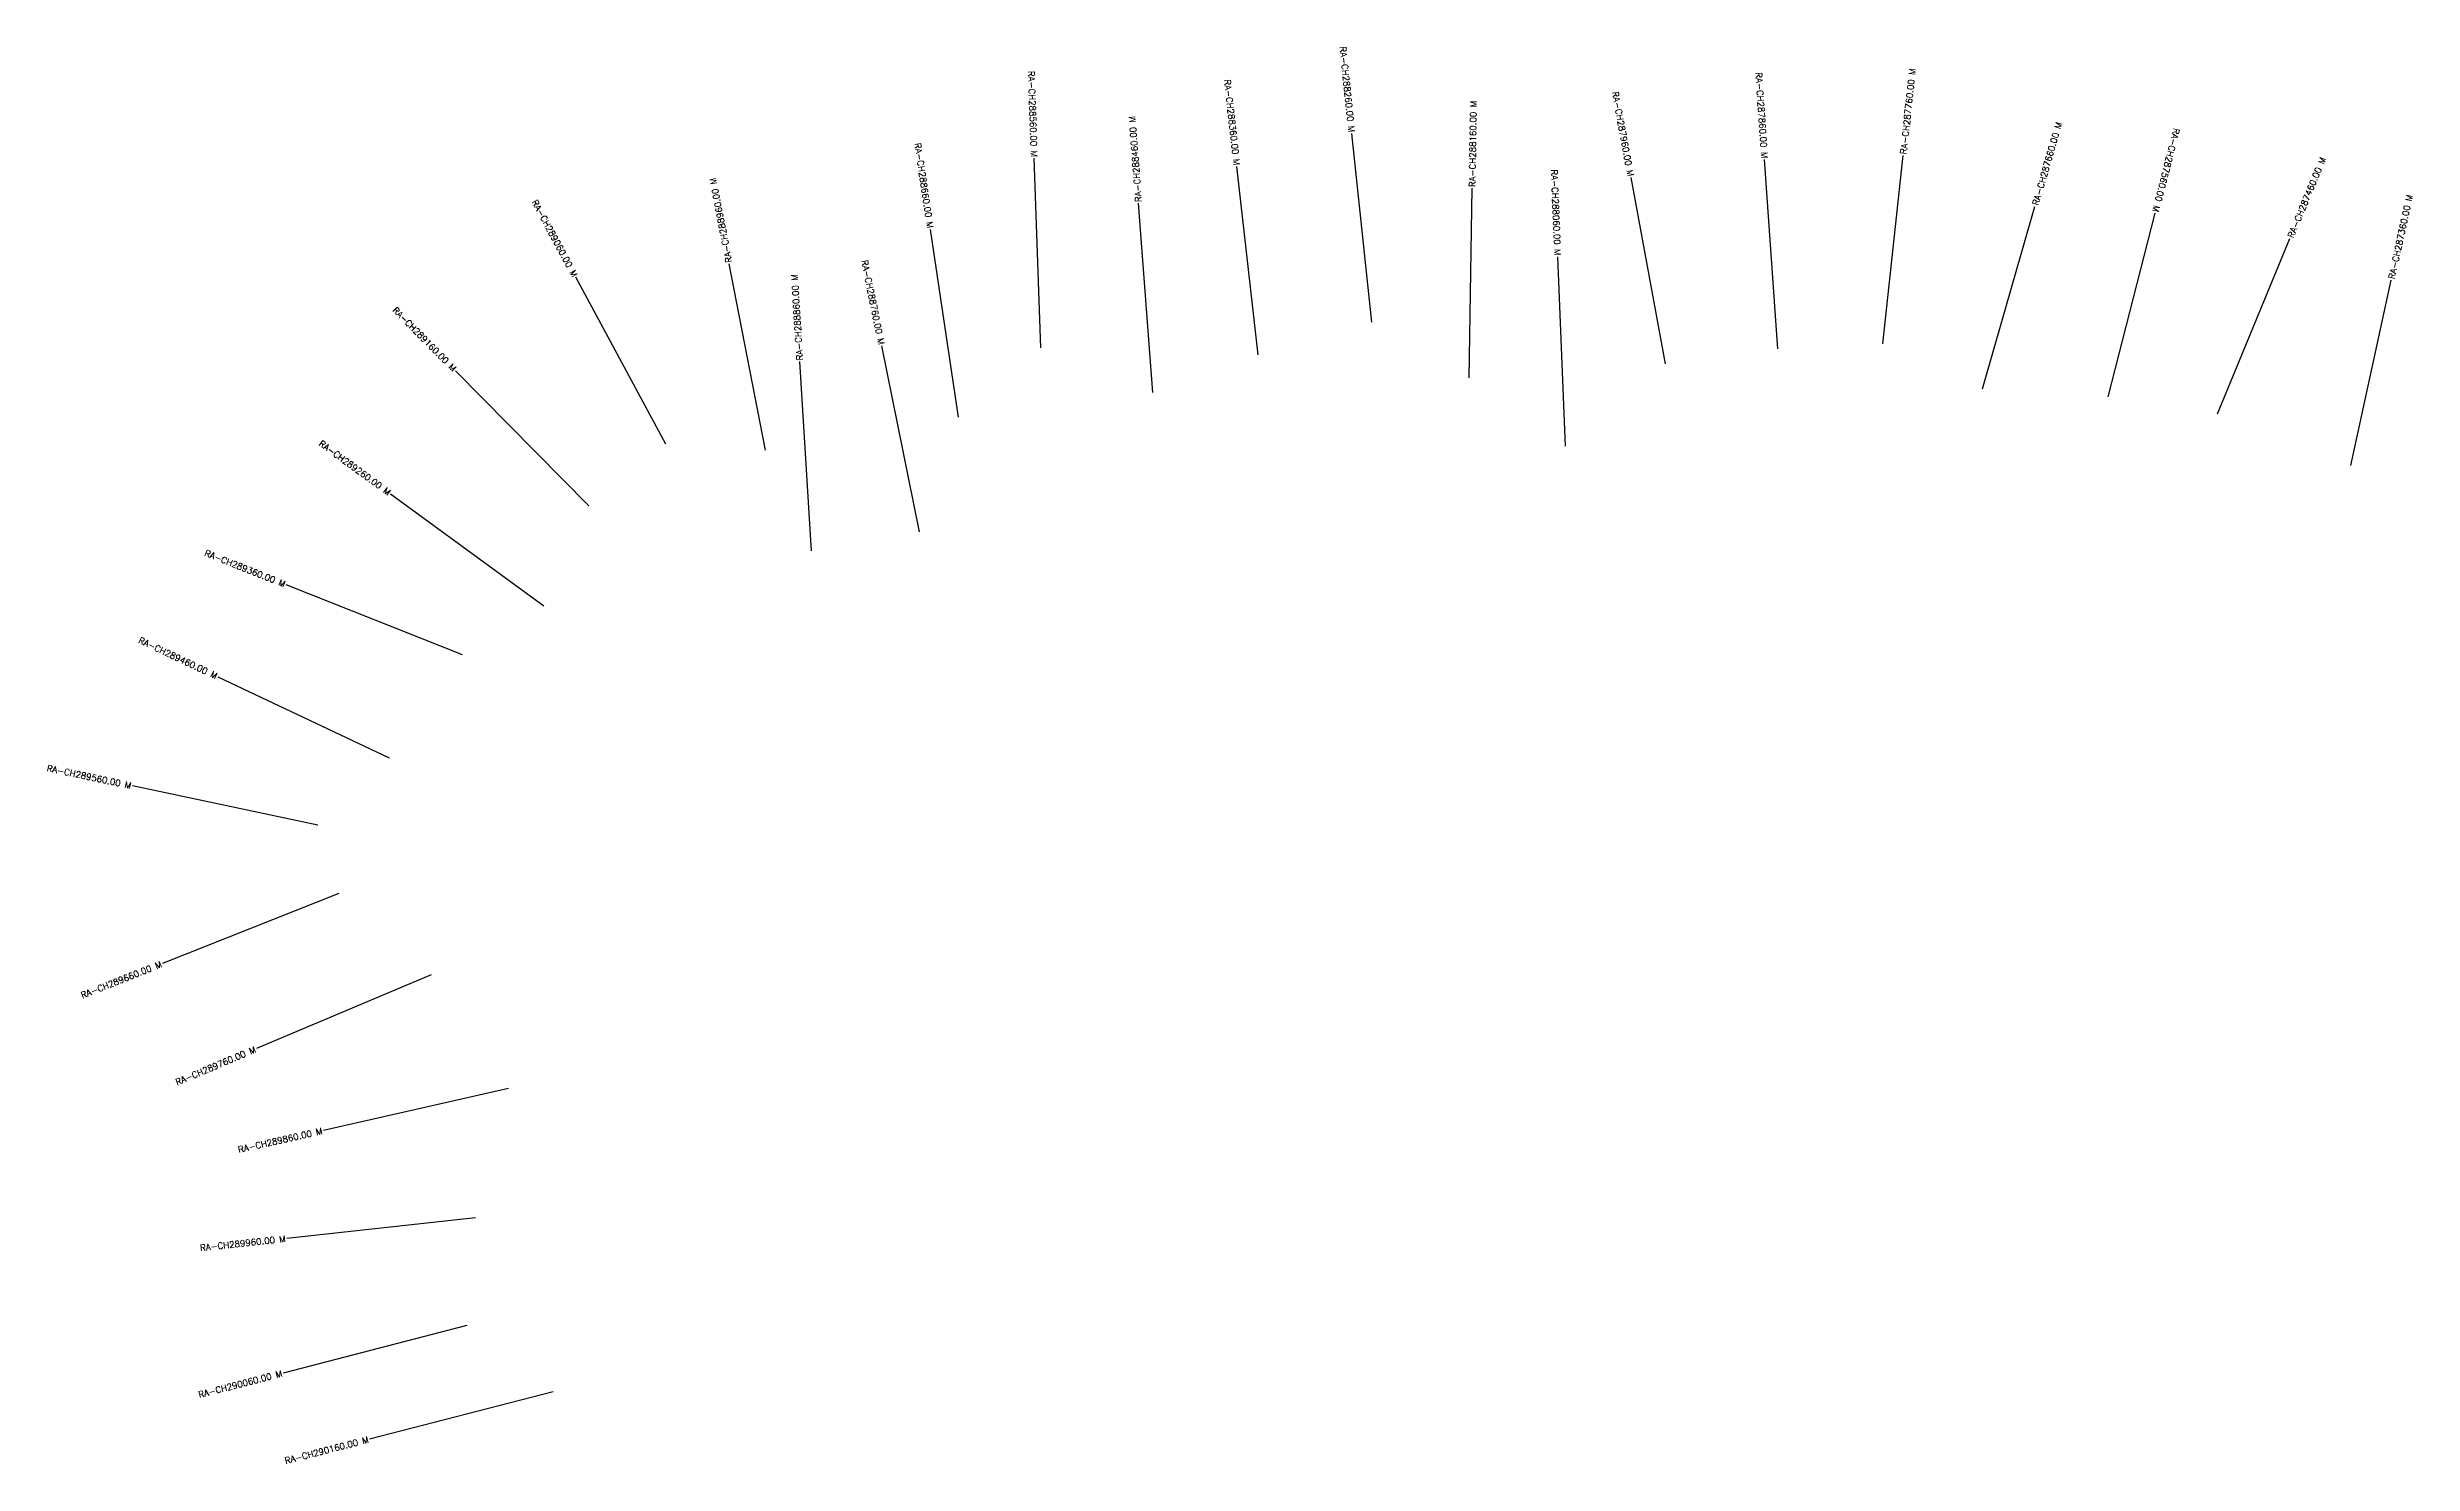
# Model space of a CAD drawing. Header units: metres. Extents: x 281616 to 293162, y 2020408 to 2023084.
# Drawn here: x 281636 to 283507, y 2021964 to 2023084 of the extents above; entities that cross this region are included whole.
import ezdxf
from ezdxf.enums import TextEntityAlignment as Align

# ---------------------------------------------------------------- set-up
doc = ezdxf.new("R2010")
doc.units = ezdxf.units.M
doc.layers.add('CS', color=134, linetype='Continuous')
doc.layers.add('CSMark', color=6, linetype='Continuous')
doc.styles.get("Standard").update_dxf_attribs({"font": 'simplex.shx'})

msp = doc.modelspace()

# ---------------------------------------------------------------- linework, layer by layer
at = {"layer": 'CS'}
for p, q in [((282683.9, 2022867.1), (282668.2, 2023016.3)), ((282422, 2022846.8), (282416.9, 2022996.7)), ((283005.2, 2022846.1), (282994.7, 2022995.7)), ((283088.2, 2022849.9), (283104.3, 2022999)), ((282594.1, 2022841.2), (282577.3, 2022990.3)), ((282761, 2022823), (282763.3, 2022973)), ((282916.3, 2022834.1), (282889, 2022981.6)), ((282510.7, 2022811.5), (282499.5, 2022961.1)), ((283167.1, 2022814.5), (283208.5, 2022958.7)), ((282356.9, 2022792.1), (282334.8, 2022940.5)), ((283266.3, 2022808), (283303.5, 2022953.3)), ((282837.2, 2022769), (282831.1, 2022918.8)), ((283352.8, 2022794.6), (283410.1, 2022933.3)), ((282125.6, 2022770.6), (282054.3, 2022902.6)), ((282204.2, 2022766), (282175.7, 2022913.2)), ((283458.3, 2022753.8), (283490.3, 2022900.3)), ((282326.1, 2022701.4), (282296.3, 2022848.4)), ((282064.5, 2022721.9), (281959.2, 2022828.7)), ((282240.8, 2022686.2), (282231.5, 2022835.9)), ((282028.9, 2022642.6), (281907.8, 2022731.2)), ((281964.6, 2022603.9), (281825.2, 2022659.3)), ((281906.9, 2022522.3), (281771.3, 2022586.4)), ((281850.3, 2022469.3), (281703.5, 2022500.3)), ((281866.7, 2022415.3), (281727.3, 2022360)), ((281939.8, 2022351), (281801.7, 2022292.6)), ((282001, 2022260.9), (281854.7, 2022227.8)), ((281974.9, 2022158.7), (281825.8, 2022142.4)), ((281968, 2022073.6), (281822.8, 2022036)), ((282036.4, 2022021.2), (281891.2, 2021983.8))]:
    msp.add_line(p, q, dxfattribs=at)

# ---------------------------------------------------------------- texts
at = {"layer": 'CSMark'}
for s, rotation, p in [('RA-CH288260.00 M', 276.0033, (282668.1, 2023017.3)), ('RA-CH288560.00 M', 271.9289, (282416.9, 2022997.7)), ('RA-CH288360.00 M', 276.4237, (282577.2, 2022991.3)), ('RA-CH287960.00 M', 280.4828, (282888.8, 2022982.5)), ('RA-CH287860.00 M', 274.0042, (282994.7, 2022996.7)), ('RA-CH287560.00 M', 255.6277, (283303.8, 2022954.3)), ('RA-CH288660.00 M', 278.4496, (282334.7, 2022941.5)), ('RA-CH288060.00 M', 272.3463, (282831, 2022919.8)), ('RA-CH289060.00 M', 298.3767, (282053.8, 2022903.4)), ('RA-CH288760.00 M', 281.4503, (282296.1, 2022849.4)), ('RA-CH289160.00 M', 314.6087, (281958.5, 2022829.4)), ('RA-CH289260.00 M', 323.8045, (281907, 2022731.8)), ('RA-CH289360.00 M', 338.3116, (281824.3, 2022659.7)), ('RA-CH289460.00 M', 334.6795, (281770.4, 2022586.9)), ('RA-CH289560.00 M', 348.0721, (281702.6, 2022500.5)), ('RA-CH289660.00 M', 21.6593, (281726.4, 2022359.6)), ('RA-CH289760.00 M', 22.9329, (281800.7, 2022292.2)), ('RA-CH289860.00 M', 12.734, (281853.7, 2022227.6)), ('RA-CH289960.00 M', 6.2303, (281824.8, 2022142.3)), ('RA-CH290060.00 M', 14.5194, (281821.8, 2022035.8)), ('RA-CH290160.00 M', 14.4615, (281890.2, 2021983.5))]:
    msp.add_text(s, height=5, rotation=rotation, dxfattribs=at).set_placement(p, align=Align.MIDDLE_RIGHT)
for s, rotation, p in [('RA-CH287760.00 M', 83.8331, (283104.4, 2023000)), ('RA-CH288460.00 M', 94.2975, (282499.4, 2022962.1)), ('RA-CH288160.00 M', 89.1155, (282763.3, 2022974)), ('RA-CH287660.00 M', 73.9731, (283208.8, 2022959.7)), ('RA-CH287460.00 M', 67.5478, (283410.5, 2022934.2)), ('RA-CH288960.00 M', 100.9628, (282175.5, 2022914.2)), ('RA-CH287360.00 M', 77.6806, (283490.5, 2022901.3)), ('RA-CH288860.00 M', 93.5554, (282231.4, 2022836.9))]:
    msp.add_text(s, height=5, rotation=rotation, dxfattribs=at).set_placement(p, align=Align.MIDDLE_LEFT)

doc.saveas('drawing.dxf')
